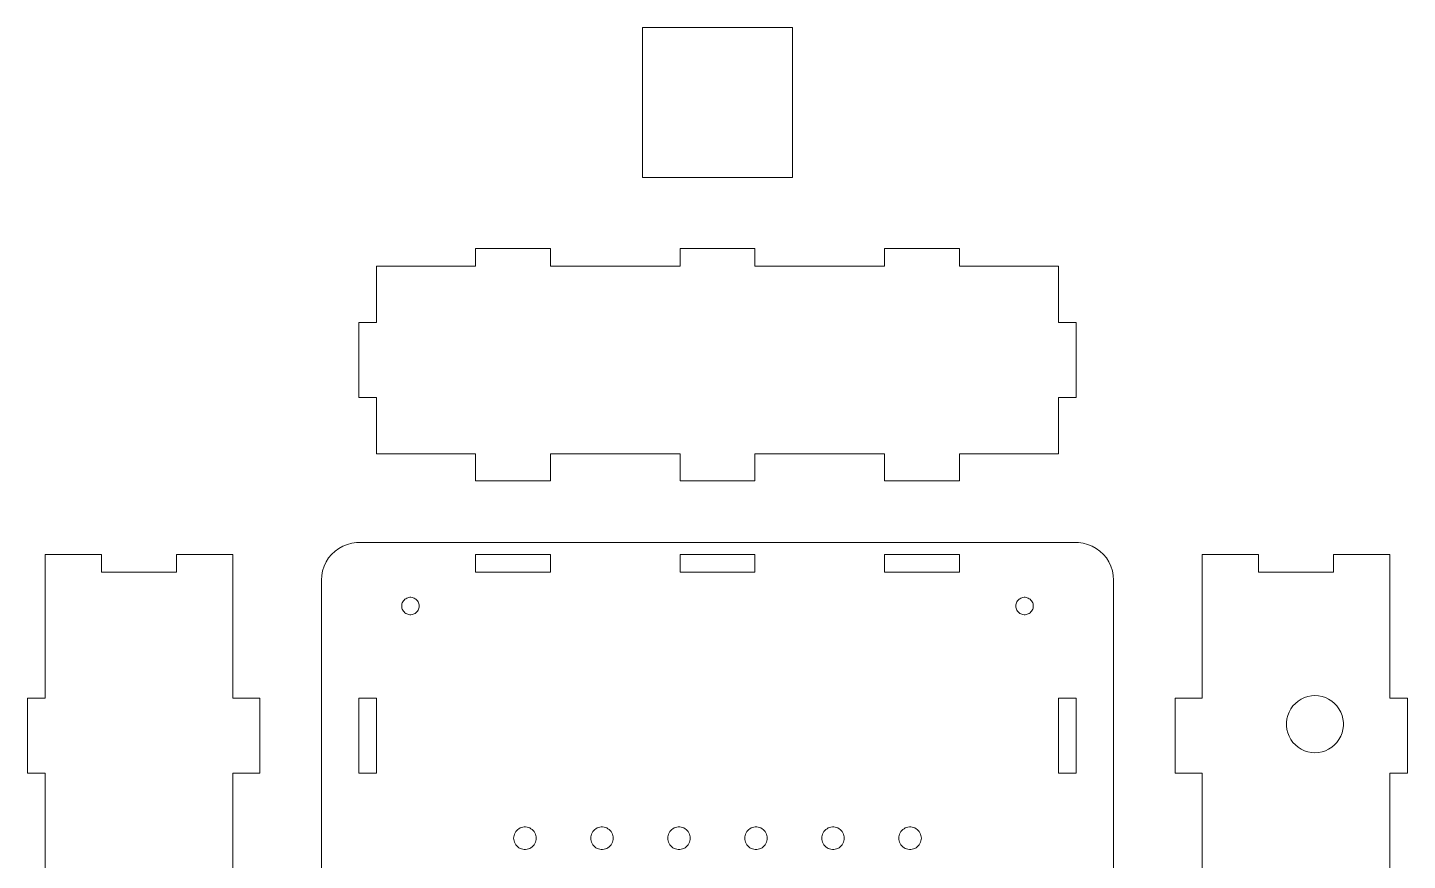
# Model space of a CAD drawing. Header units: inches. Extents: x -117 to 117, y -129 to 166.
# Drawn here: x -116.8 to 116.8, y 24.9 to 165.9 of the extents above; entities that cross this region are included whole.
import ezdxf

# ---------------------------------------------------------------- set-up
doc = ezdxf.new("R2010")
doc.units = ezdxf.units.IN
doc.layers.get('0').update_dxf_attribs({"linetype": 'CONTINUOUS', "lineweight": 0})

msp = doc.modelspace()

# ---------------------------------------------------------------- linework, layer by layer
for p, q in [((-12.7, 140.509), (-12.7, 165.909)), ((-12.7, 165.909), (12.7, 165.909)), ((12.7, 165.909), (12.7, 140.509)), ((12.7, 140.509), (-12.7, 140.509)), ((-40.982, 125.509), (-40.982, 128.509)), ((-40.982, 128.509), (-28.282, 128.509)), ((-28.282, 128.509), (-28.282, 125.509)), ((-6.35, 125.509), (-6.35, 128.509)), ((-6.35, 128.509), (6.35, 128.509)), ((6.35, 128.509), (6.35, 125.509)), ((28.282, 125.509), (28.282, 128.509)), ((28.282, 128.509), (40.982, 128.509)), ((40.982, 128.509), (40.982, 125.509)), ((-57.72, 115.978), (-57.72, 125.509)), ((-57.72, 125.509), (-40.982, 125.509)), ((-28.282, 125.509), (-6.35, 125.509)), ((6.35, 125.509), (28.282, 125.509)), ((40.982, 125.509), (57.72, 125.509)), ((57.72, 125.509), (57.72, 115.978)), ((-60.72, 103.278), (-60.72, 115.978)), ((-60.72, 115.978), (-57.72, 115.978)), ((57.72, 115.978), (60.72, 115.978)), ((60.72, 115.978), (60.72, 103.278)), ((-57.72, 103.278), (-60.72, 103.278)), ((-57.72, 93.747), (-57.72, 103.278)), ((60.72, 103.278), (57.72, 103.278)), ((57.72, 103.278), (57.72, 93.747)), ((-40.982, 93.747), (-57.72, 93.747)), ((-40.982, 89.197), (-40.982, 93.747)), ((-6.35, 93.747), (-28.282, 93.747)), ((-28.282, 93.747), (-28.282, 89.197)), ((-6.35, 89.197), (-6.35, 93.747)), ((28.282, 93.747), (6.35, 93.747)), ((6.35, 93.747), (6.35, 89.197)), ((28.282, 89.197), (28.282, 93.747)), ((57.72, 93.747), (40.982, 93.747)), ((40.982, 93.747), (40.982, 89.197)), ((-28.282, 89.197), (-40.982, 89.197)), ((6.35, 89.197), (-6.35, 89.197)), ((40.982, 89.197), (28.282, 89.197)), ((-65.349, 76.743), (-64.768, 77.289)), ((-64.768, 77.289), (-64.123, 77.758)), ((-64.123, 77.758), (-63.424, 78.142)), ((-63.424, 78.142), (-62.682, 78.436)), ((-62.682, 78.436), (-61.91, 78.634)), ((-61.91, 78.634), (-61.119, 78.734)), ((-61.119, 78.734), (-60.72, 78.734)), ((-60.72, 78.734), (-60.72, 78.747)), ((-60.72, 78.747), (60.72, 78.747)), ((60.72, 78.747), (60.72, 78.734)), ((60.72, 78.734), (61.119, 78.734)), ((61.119, 78.734), (61.91, 78.634)), ((61.91, 78.634), (62.682, 78.436)), ((62.682, 78.436), (63.424, 78.142)), ((63.424, 78.142), (64.123, 77.758)), ((64.123, 77.758), (64.768, 77.289)), ((64.768, 77.289), (65.349, 76.743)), ((-113.833, 52.379), (-113.833, 76.715)), ((-113.833, 76.715), (-104.302, 76.715)), ((-104.302, 76.715), (-104.302, 73.715)), ((-91.602, 73.715), (-91.602, 76.715)), ((-91.602, 76.715), (-82.07, 76.715)), ((-82.07, 76.715), (-82.07, 52.379)), ((-66.624, 74.734), (-66.285, 75.456)), ((-66.285, 75.456), (-65.857, 76.129)), ((-65.857, 76.129), (-65.349, 76.743)), ((-40.982, 73.715), (-40.982, 76.715)), ((-40.982, 76.715), (-28.282, 76.715)), ((-28.282, 76.715), (-28.282, 73.715)), ((-6.35, 73.715), (-6.35, 76.715)), ((-6.35, 76.715), (6.35, 76.715)), ((6.35, 76.715), (6.35, 73.715)), ((28.282, 73.715), (28.282, 76.715)), ((28.282, 76.715), (40.982, 76.715)), ((40.982, 76.715), (40.982, 73.715)), ((65.349, 76.743), (65.857, 76.129)), ((65.857, 76.129), (66.285, 75.456)), ((66.285, 75.456), (66.624, 74.734)), ((82.07, 52.379), (82.07, 76.715)), ((82.07, 76.715), (91.602, 76.715)), ((91.602, 76.715), (91.602, 73.715)), ((104.302, 73.715), (104.302, 76.715)), ((104.302, 76.715), (113.833, 76.715)), ((113.833, 76.715), (113.833, 52.379)), ((-104.302, 73.715), (-91.602, 73.715)), ((-67.07, 72.397), (-67.02, 73.192)), ((-67.02, 73.192), (-66.871, 73.976)), ((-66.871, 73.976), (-66.624, 74.734)), ((-28.282, 73.715), (-40.982, 73.715)), ((6.35, 73.715), (-6.35, 73.715)), ((40.982, 73.715), (28.282, 73.715)), ((66.624, 74.734), (66.871, 73.976)), ((66.871, 73.976), (67.02, 73.192)), ((67.02, 73.192), (67.07, 72.397)), ((91.602, 73.715), (104.302, 73.715)), ((-67.07, -72.397), (-67.07, 72.397)), ((67.07, 72.397), (67.07, -72.397)), ((-53.478, 68), (-53.467, 68.184)), ((-53.467, 67.815), (-53.478, 68)), ((-53.467, 68.184), (-53.432, 68.366)), ((-53.432, 67.633), (-53.467, 67.815)), ((-53.432, 68.366), (-53.375, 68.542)), ((-53.375, 68.542), (-53.296, 68.709)), ((-53.296, 68.709), (-53.197, 68.866)), ((-53.197, 68.866), (-53.079, 69.008)), ((-53.079, 69.008), (-52.944, 69.135)), ((-52.944, 69.135), (-52.795, 69.243)), ((-52.795, 69.243), (-52.632, 69.333)), ((-52.632, 69.333), (-52.46, 69.401)), ((-52.46, 69.401), (-52.281, 69.447)), ((-52.281, 69.447), (-52.098, 69.47)), ((-52.098, 69.47), (-51.913, 69.47)), ((-51.913, 69.47), (-51.729, 69.447)), ((-51.729, 69.447), (-51.55, 69.401)), ((-51.55, 69.401), (-51.378, 69.333)), ((-51.378, 69.333), (-51.216, 69.243)), ((-51.216, 69.243), (-51.066, 69.135)), ((-51.066, 69.135), (-50.931, 69.008)), ((-50.931, 69.008), (-50.813, 68.866)), ((-50.813, 68.866), (-50.714, 68.709)), ((-50.714, 68.709), (-50.635, 68.542)), ((-50.635, 68.542), (-50.578, 68.366)), ((-50.578, 68.366), (-50.544, 68.184)), ((-50.544, 67.815), (-50.578, 67.633)), ((-50.544, 68.184), (-50.532, 68)), ((-50.532, 68), (-50.544, 67.815)), ((50.532, 68), (50.544, 68.184)), ((50.544, 67.815), (50.532, 68)), ((50.544, 68.184), (50.578, 68.366)), ((50.578, 67.633), (50.544, 67.815)), ((50.578, 68.366), (50.635, 68.542)), ((50.635, 68.542), (50.714, 68.709)), ((50.714, 68.709), (50.813, 68.866)), ((50.813, 68.866), (50.931, 69.008)), ((50.931, 69.008), (51.066, 69.135)), ((51.066, 69.135), (51.216, 69.243)), ((51.216, 69.243), (51.378, 69.333)), ((51.378, 69.333), (51.55, 69.401)), ((51.55, 69.401), (51.729, 69.447)), ((51.729, 69.447), (51.913, 69.47)), ((51.913, 69.47), (52.098, 69.47)), ((52.098, 69.47), (52.281, 69.447)), ((52.281, 69.447), (52.46, 69.401)), ((52.46, 69.401), (52.632, 69.333)), ((52.632, 69.333), (52.795, 69.243)), ((52.795, 69.243), (52.944, 69.135)), ((52.944, 69.135), (53.079, 69.008)), ((53.079, 69.008), (53.197, 68.866)), ((53.197, 68.866), (53.296, 68.709)), ((53.296, 68.709), (53.375, 68.542)), ((53.375, 68.542), (53.432, 68.366)), ((53.432, 68.366), (53.467, 68.184)), ((53.467, 67.815), (53.432, 67.633)), ((53.467, 68.184), (53.478, 68)), ((53.478, 68), (53.467, 67.815)), ((-53.375, 67.457), (-53.432, 67.633)), ((-53.296, 67.29), (-53.375, 67.457)), ((-53.197, 67.134), (-53.296, 67.29)), ((-53.079, 66.991), (-53.197, 67.134)), ((-52.944, 66.864), (-53.079, 66.991)), ((-52.795, 66.756), (-52.944, 66.864)), ((-52.632, 66.667), (-52.795, 66.756)), ((-52.46, 66.599), (-52.632, 66.667)), ((-52.281, 66.553), (-52.46, 66.599)), ((-52.098, 66.529), (-52.281, 66.553)), ((-51.913, 66.529), (-52.098, 66.529)), ((-51.729, 66.553), (-51.913, 66.529)), ((-51.55, 66.599), (-51.729, 66.553)), ((-51.378, 66.667), (-51.55, 66.599)), ((-51.216, 66.756), (-51.378, 66.667)), ((-51.066, 66.864), (-51.216, 66.756)), ((-50.931, 66.991), (-51.066, 66.864)), ((-50.813, 67.134), (-50.931, 66.991)), ((-50.714, 67.29), (-50.813, 67.134)), ((-50.635, 67.457), (-50.714, 67.29)), ((-50.578, 67.633), (-50.635, 67.457)), ((50.635, 67.457), (50.578, 67.633)), ((50.714, 67.29), (50.635, 67.457)), ((50.813, 67.134), (50.714, 67.29)), ((50.931, 66.991), (50.813, 67.134)), ((51.066, 66.864), (50.931, 66.991)), ((51.216, 66.756), (51.066, 66.864)), ((51.378, 66.667), (51.216, 66.756)), ((51.55, 66.599), (51.378, 66.667)), ((51.729, 66.553), (51.55, 66.599)), ((51.913, 66.529), (51.729, 66.553)), ((52.098, 66.529), (51.913, 66.529)), ((52.281, 66.553), (52.098, 66.529)), ((52.46, 66.599), (52.281, 66.553)), ((52.632, 66.667), (52.46, 66.599)), ((52.795, 66.756), (52.632, 66.667)), ((52.944, 66.864), (52.795, 66.756)), ((53.079, 66.991), (52.944, 66.864)), ((53.197, 67.134), (53.079, 66.991)), ((53.296, 67.29), (53.197, 67.134)), ((53.375, 67.457), (53.296, 67.29)), ((53.432, 67.633), (53.375, 67.457)), ((-116.833, 39.679), (-116.833, 52.379)), ((-116.833, 52.379), (-113.833, 52.379)), ((-82.07, 52.379), (-77.52, 52.379)), ((-77.52, 52.379), (-77.52, 39.679)), ((-60.72, 39.679), (-60.72, 52.379)), ((-60.72, 52.379), (-57.72, 52.379)), ((-57.72, 52.379), (-57.72, 39.679)), ((57.72, 39.679), (57.72, 52.379)), ((57.72, 52.379), (60.72, 52.379)), ((60.72, 52.379), (60.72, 39.679)), ((77.52, 39.679), (77.52, 52.379)), ((77.52, 52.379), (82.07, 52.379)), ((97.453, 51.077), (97.867, 51.519)), ((97.867, 51.519), (98.334, 51.905)), ((98.334, 51.905), (98.846, 52.23)), ((98.846, 52.23), (99.394, 52.488)), ((99.394, 52.488), (99.971, 52.675)), ((99.971, 52.675), (100.566, 52.789)), ((100.566, 52.789), (101.171, 52.827)), ((101.171, 52.827), (101.776, 52.789)), ((101.776, 52.789), (102.371, 52.675)), ((102.371, 52.675), (102.948, 52.488)), ((102.948, 52.488), (103.496, 52.23)), ((103.496, 52.23), (104.008, 51.905)), ((104.008, 51.905), (104.475, 51.519)), ((104.475, 51.519), (104.89, 51.077)), ((113.833, 52.379), (116.833, 52.379)), ((116.833, 52.379), (116.833, 39.679)), ((96.431, 48.905), (96.581, 49.492)), ((96.581, 49.492), (96.804, 50.056)), ((96.804, 50.056), (97.096, 50.587)), ((97.096, 50.587), (97.453, 51.077)), ((104.89, 51.077), (105.246, 50.587)), ((105.246, 50.587), (105.538, 50.056)), ((105.538, 50.056), (105.761, 49.492)), ((105.761, 49.492), (105.912, 48.905)), ((96.355, 48.304), (96.431, 48.905)), ((96.355, 47.698), (96.355, 48.304)), ((96.431, 47.097), (96.355, 47.698)), ((96.581, 46.51), (96.431, 47.097)), ((105.912, 47.097), (105.761, 46.51)), ((105.912, 48.905), (105.988, 48.304)), ((105.988, 47.698), (105.912, 47.097)), ((105.988, 48.304), (105.988, 47.698)), ((96.804, 45.946), (96.581, 46.51)), ((97.096, 45.415), (96.804, 45.946)), ((97.453, 44.925), (97.096, 45.415)), ((97.867, 44.483), (97.453, 44.925)), ((98.334, 44.097), (97.867, 44.483)), ((104.475, 44.483), (104.008, 44.097)), ((104.89, 44.925), (104.475, 44.483)), ((105.246, 45.415), (104.89, 44.925)), ((105.538, 45.946), (105.246, 45.415)), ((105.761, 46.51), (105.538, 45.946)), ((98.846, 43.772), (98.334, 44.097)), ((99.394, 43.514), (98.846, 43.772)), ((99.971, 43.327), (99.394, 43.514)), ((100.566, 43.213), (99.971, 43.327)), ((101.171, 43.175), (100.566, 43.213)), ((101.776, 43.213), (101.171, 43.175)), ((102.371, 43.327), (101.776, 43.213)), ((102.948, 43.514), (102.371, 43.327)), ((103.496, 43.772), (102.948, 43.514)), ((104.008, 44.097), (103.496, 43.772)), ((-113.833, 39.679), (-116.833, 39.679)), ((-113.833, 6.35), (-113.833, 39.679)), ((-77.52, 39.679), (-82.07, 39.679)), ((-82.07, 39.679), (-82.07, 6.35)), ((-57.72, 39.679), (-60.72, 39.679)), ((60.72, 39.679), (57.72, 39.679)), ((82.07, 39.679), (77.52, 39.679)), ((82.07, 6.35), (82.07, 39.679)), ((116.833, 39.679), (113.833, 39.679)), ((113.833, 39.679), (113.833, 6.35)), ((-33.634, 30.31), (-33.425, 30.426)), ((-33.425, 30.426), (-33.202, 30.514)), ((-33.202, 30.514), (-32.971, 30.573)), ((-32.971, 30.573), (-32.733, 30.603)), ((-32.733, 30.603), (-32.494, 30.603)), ((-32.494, 30.603), (-32.257, 30.573)), ((-32.257, 30.573), (-32.025, 30.514)), ((-32.025, 30.514), (-31.802, 30.426)), ((-31.802, 30.426), (-31.593, 30.31)), ((-20.589, 30.31), (-20.379, 30.426)), ((-20.379, 30.426), (-20.157, 30.514)), ((-20.157, 30.514), (-19.925, 30.573)), ((-19.925, 30.573), (-19.688, 30.603)), ((-19.688, 30.603), (-19.449, 30.603)), ((-19.449, 30.603), (-19.211, 30.573)), ((-19.211, 30.573), (-18.979, 30.514)), ((-18.979, 30.514), (-18.757, 30.426)), ((-18.757, 30.426), (-18.547, 30.31)), ((-7.543, 30.31), (-7.334, 30.426)), ((-7.334, 30.426), (-7.111, 30.514)), ((-7.111, 30.514), (-6.88, 30.573)), ((-6.88, 30.573), (-6.642, 30.603)), ((-6.642, 30.603), (-6.403, 30.603)), ((-6.403, 30.603), (-6.166, 30.573)), ((-6.166, 30.573), (-5.934, 30.514)), ((-5.934, 30.514), (-5.712, 30.426)), ((-5.712, 30.426), (-5.502, 30.31)), ((5.502, 30.31), (5.712, 30.426)), ((5.712, 30.426), (5.934, 30.514)), ((5.934, 30.514), (6.166, 30.573)), ((6.166, 30.573), (6.403, 30.603)), ((6.403, 30.603), (6.642, 30.603)), ((6.642, 30.603), (6.88, 30.573)), ((6.88, 30.573), (7.111, 30.514)), ((7.111, 30.514), (7.334, 30.426)), ((7.334, 30.426), (7.543, 30.31)), ((18.547, 30.31), (18.757, 30.426)), ((18.757, 30.426), (18.979, 30.514)), ((18.979, 30.514), (19.211, 30.573)), ((19.211, 30.573), (19.449, 30.603)), ((19.449, 30.603), (19.688, 30.603)), ((19.688, 30.603), (19.925, 30.573)), ((19.925, 30.573), (20.157, 30.514)), ((20.157, 30.514), (20.379, 30.426)), ((20.379, 30.426), (20.589, 30.31)), ((31.593, 30.31), (31.802, 30.426)), ((31.802, 30.426), (32.025, 30.514)), ((32.025, 30.514), (32.257, 30.573)), ((32.257, 30.573), (32.494, 30.603)), ((32.494, 30.603), (32.733, 30.603)), ((32.733, 30.603), (32.971, 30.573)), ((32.971, 30.573), (33.202, 30.514)), ((33.202, 30.514), (33.425, 30.426)), ((33.425, 30.426), (33.634, 30.31)), ((-34.519, 28.702), (-34.504, 28.941)), ((-34.504, 28.463), (-34.519, 28.702)), ((-34.504, 28.941), (-34.459, 29.176)), ((-34.459, 28.228), (-34.504, 28.463)), ((-34.459, 29.176), (-34.385, 29.403)), ((-34.385, 28.001), (-34.459, 28.228)), ((-34.385, 29.403), (-34.283, 29.62)), ((-34.283, 29.62), (-34.155, 29.822)), ((-34.155, 29.822), (-34.002, 30.006)), ((-34.002, 30.006), (-33.828, 30.17)), ((-33.828, 30.17), (-33.634, 30.31)), ((-31.593, 30.31), (-31.399, 30.17)), ((-31.399, 30.17), (-31.225, 30.006)), ((-31.225, 30.006), (-31.072, 29.822)), ((-31.072, 29.822), (-30.944, 29.62)), ((-30.944, 29.62), (-30.842, 29.403)), ((-30.842, 29.403), (-30.768, 29.176)), ((-30.768, 28.228), (-30.842, 28.001)), ((-30.768, 29.176), (-30.724, 28.941)), ((-30.724, 28.463), (-30.768, 28.228)), ((-30.724, 28.941), (-30.709, 28.702)), ((-30.709, 28.702), (-30.724, 28.463)), ((-21.473, 28.702), (-21.458, 28.941)), ((-21.458, 28.463), (-21.473, 28.702)), ((-21.458, 28.941), (-21.413, 29.176)), ((-21.413, 28.228), (-21.458, 28.463)), ((-21.413, 29.176), (-21.339, 29.403)), ((-21.339, 28.001), (-21.413, 28.228)), ((-21.339, 29.403), (-21.238, 29.62)), ((-21.238, 29.62), (-21.109, 29.822)), ((-21.109, 29.822), (-20.957, 30.006)), ((-20.957, 30.006), (-20.782, 30.17)), ((-20.782, 30.17), (-20.589, 30.31)), ((-18.547, 30.31), (-18.354, 30.17)), ((-18.354, 30.17), (-18.179, 30.006)), ((-18.179, 30.006), (-18.027, 29.822)), ((-18.027, 29.822), (-17.899, 29.62)), ((-17.899, 29.62), (-17.797, 29.403)), ((-17.797, 29.403), (-17.723, 29.176)), ((-17.723, 28.228), (-17.797, 28.001)), ((-17.723, 29.176), (-17.678, 28.941)), ((-17.678, 28.463), (-17.723, 28.228)), ((-17.678, 28.941), (-17.663, 28.702)), ((-17.663, 28.702), (-17.678, 28.463)), ((-8.428, 28.702), (-8.413, 28.941)), ((-8.413, 28.463), (-8.428, 28.702)), ((-8.413, 28.941), (-8.368, 29.176)), ((-8.368, 28.228), (-8.413, 28.463)), ((-8.368, 29.176), (-8.294, 29.403)), ((-8.294, 28.001), (-8.368, 28.228)), ((-8.294, 29.403), (-8.192, 29.62)), ((-8.192, 29.62), (-8.064, 29.822)), ((-8.064, 29.822), (-7.911, 30.006)), ((-7.911, 30.006), (-7.737, 30.17)), ((-7.737, 30.17), (-7.543, 30.31)), ((-5.502, 30.31), (-5.308, 30.17)), ((-5.308, 30.17), (-5.134, 30.006)), ((-5.134, 30.006), (-4.982, 29.822)), ((-4.982, 29.822), (-4.853, 29.62)), ((-4.853, 29.62), (-4.751, 29.403)), ((-4.751, 29.403), (-4.678, 29.176)), ((-4.678, 28.228), (-4.751, 28.001)), ((-4.678, 29.176), (-4.633, 28.941)), ((-4.633, 28.463), (-4.678, 28.228)), ((-4.633, 28.941), (-4.618, 28.702)), ((-4.618, 28.702), (-4.633, 28.463)), ((4.618, 28.702), (4.633, 28.941)), ((4.633, 28.463), (4.618, 28.702)), ((4.633, 28.941), (4.678, 29.176)), ((4.678, 28.228), (4.633, 28.463)), ((4.678, 29.176), (4.751, 29.403)), ((4.751, 28.001), (4.678, 28.228)), ((4.751, 29.403), (4.853, 29.62)), ((4.853, 29.62), (4.982, 29.822)), ((4.982, 29.822), (5.134, 30.006)), ((5.134, 30.006), (5.308, 30.17)), ((5.308, 30.17), (5.502, 30.31)), ((7.543, 30.31), (7.737, 30.17)), ((7.737, 30.17), (7.911, 30.006)), ((7.911, 30.006), (8.064, 29.822)), ((8.064, 29.822), (8.192, 29.62)), ((8.192, 29.62), (8.294, 29.403)), ((8.294, 29.403), (8.368, 29.176)), ((8.368, 28.228), (8.294, 28.001)), ((8.368, 29.176), (8.413, 28.941)), ((8.413, 28.463), (8.368, 28.228)), ((8.413, 28.941), (8.428, 28.702)), ((8.428, 28.702), (8.413, 28.463)), ((17.663, 28.702), (17.678, 28.941)), ((17.678, 28.463), (17.663, 28.702)), ((17.678, 28.941), (17.723, 29.176)), ((17.723, 28.228), (17.678, 28.463)), ((17.723, 29.176), (17.797, 29.403)), ((17.797, 28.001), (17.723, 28.228)), ((17.797, 29.403), (17.899, 29.62)), ((17.899, 29.62), (18.027, 29.822)), ((18.027, 29.822), (18.179, 30.006)), ((18.179, 30.006), (18.354, 30.17)), ((18.354, 30.17), (18.547, 30.31)), ((20.589, 30.31), (20.782, 30.17)), ((20.782, 30.17), (20.957, 30.006)), ((20.957, 30.006), (21.109, 29.822)), ((21.109, 29.822), (21.238, 29.62)), ((21.238, 29.62), (21.339, 29.403)), ((21.339, 29.403), (21.413, 29.176)), ((21.413, 28.228), (21.339, 28.001)), ((21.413, 29.176), (21.458, 28.941)), ((21.458, 28.463), (21.413, 28.228)), ((21.458, 28.941), (21.473, 28.702)), ((21.473, 28.702), (21.458, 28.463)), ((30.709, 28.702), (30.724, 28.941)), ((30.724, 28.463), (30.709, 28.702)), ((30.724, 28.941), (30.768, 29.176)), ((30.768, 28.228), (30.724, 28.463)), ((30.768, 29.176), (30.842, 29.403)), ((30.842, 28.001), (30.768, 28.228)), ((30.842, 29.403), (30.944, 29.62)), ((30.944, 29.62), (31.072, 29.822)), ((31.072, 29.822), (31.225, 30.006)), ((31.225, 30.006), (31.399, 30.17)), ((31.399, 30.17), (31.593, 30.31)), ((33.634, 30.31), (33.828, 30.17)), ((33.828, 30.17), (34.002, 30.006)), ((34.002, 30.006), (34.155, 29.822)), ((34.155, 29.822), (34.283, 29.62)), ((34.283, 29.62), (34.385, 29.403)), ((34.385, 29.403), (34.459, 29.176)), ((34.459, 28.228), (34.385, 28.001)), ((34.459, 29.176), (34.504, 28.941)), ((34.504, 28.463), (34.459, 28.228)), ((34.504, 28.941), (34.519, 28.702)), ((34.519, 28.702), (34.504, 28.463)), ((-34.283, 27.784), (-34.385, 28.001)), ((-34.155, 27.582), (-34.283, 27.784)), ((-34.002, 27.398), (-34.155, 27.582)), ((-33.828, 27.234), (-34.002, 27.398)), ((-33.634, 27.094), (-33.828, 27.234)), ((-33.425, 26.978), (-33.634, 27.094)), ((-33.202, 26.89), (-33.425, 26.978)), ((-32.971, 26.831), (-33.202, 26.89)), ((-32.733, 26.801), (-32.971, 26.831)), ((-32.494, 26.801), (-32.733, 26.801)), ((-32.257, 26.831), (-32.494, 26.801)), ((-32.025, 26.89), (-32.257, 26.831)), ((-31.802, 26.978), (-32.025, 26.89)), ((-31.593, 27.094), (-31.802, 26.978)), ((-31.399, 27.234), (-31.593, 27.094)), ((-31.225, 27.398), (-31.399, 27.234)), ((-31.072, 27.582), (-31.225, 27.398)), ((-30.944, 27.784), (-31.072, 27.582)), ((-30.842, 28.001), (-30.944, 27.784)), ((-21.238, 27.784), (-21.339, 28.001)), ((-21.109, 27.582), (-21.238, 27.784)), ((-20.957, 27.398), (-21.109, 27.582)), ((-20.782, 27.234), (-20.957, 27.398)), ((-20.589, 27.094), (-20.782, 27.234)), ((-20.379, 26.978), (-20.589, 27.094)), ((-20.157, 26.89), (-20.379, 26.978)), ((-19.925, 26.831), (-20.157, 26.89)), ((-19.688, 26.801), (-19.925, 26.831)), ((-19.449, 26.801), (-19.688, 26.801)), ((-19.211, 26.831), (-19.449, 26.801)), ((-18.979, 26.89), (-19.211, 26.831)), ((-18.757, 26.978), (-18.979, 26.89)), ((-18.547, 27.094), (-18.757, 26.978)), ((-18.354, 27.234), (-18.547, 27.094)), ((-18.179, 27.398), (-18.354, 27.234)), ((-18.027, 27.582), (-18.179, 27.398)), ((-17.899, 27.784), (-18.027, 27.582)), ((-17.797, 28.001), (-17.899, 27.784)), ((-8.192, 27.784), (-8.294, 28.001)), ((-8.064, 27.582), (-8.192, 27.784)), ((-7.911, 27.398), (-8.064, 27.582)), ((-7.737, 27.234), (-7.911, 27.398)), ((-7.543, 27.094), (-7.737, 27.234)), ((-7.334, 26.978), (-7.543, 27.094)), ((-7.111, 26.89), (-7.334, 26.978)), ((-6.88, 26.831), (-7.111, 26.89)), ((-6.642, 26.801), (-6.88, 26.831)), ((-6.403, 26.801), (-6.642, 26.801)), ((-6.166, 26.831), (-6.403, 26.801)), ((-5.934, 26.89), (-6.166, 26.831)), ((-5.712, 26.978), (-5.934, 26.89)), ((-5.502, 27.094), (-5.712, 26.978)), ((-5.308, 27.234), (-5.502, 27.094)), ((-5.134, 27.398), (-5.308, 27.234)), ((-4.982, 27.582), (-5.134, 27.398)), ((-4.853, 27.784), (-4.982, 27.582)), ((-4.751, 28.001), (-4.853, 27.784)), ((4.853, 27.784), (4.751, 28.001)), ((4.982, 27.582), (4.853, 27.784)), ((5.134, 27.398), (4.982, 27.582)), ((5.308, 27.234), (5.134, 27.398)), ((5.502, 27.094), (5.308, 27.234)), ((5.712, 26.978), (5.502, 27.094)), ((5.934, 26.89), (5.712, 26.978)), ((6.166, 26.831), (5.934, 26.89)), ((6.403, 26.801), (6.166, 26.831)), ((6.642, 26.801), (6.403, 26.801)), ((6.88, 26.831), (6.642, 26.801)), ((7.111, 26.89), (6.88, 26.831)), ((7.334, 26.978), (7.111, 26.89)), ((7.543, 27.094), (7.334, 26.978)), ((7.737, 27.234), (7.543, 27.094)), ((7.911, 27.398), (7.737, 27.234)), ((8.064, 27.582), (7.911, 27.398)), ((8.192, 27.784), (8.064, 27.582)), ((8.294, 28.001), (8.192, 27.784)), ((17.899, 27.784), (17.797, 28.001)), ((18.027, 27.582), (17.899, 27.784)), ((18.179, 27.398), (18.027, 27.582)), ((18.354, 27.234), (18.179, 27.398)), ((18.547, 27.094), (18.354, 27.234)), ((18.757, 26.978), (18.547, 27.094)), ((18.979, 26.89), (18.757, 26.978)), ((19.211, 26.831), (18.979, 26.89)), ((19.449, 26.801), (19.211, 26.831)), ((19.688, 26.801), (19.449, 26.801)), ((19.925, 26.831), (19.688, 26.801)), ((20.157, 26.89), (19.925, 26.831)), ((20.379, 26.978), (20.157, 26.89)), ((20.589, 27.094), (20.379, 26.978)), ((20.782, 27.234), (20.589, 27.094)), ((20.957, 27.398), (20.782, 27.234)), ((21.109, 27.582), (20.957, 27.398)), ((21.238, 27.784), (21.109, 27.582)), ((21.339, 28.001), (21.238, 27.784)), ((30.944, 27.784), (30.842, 28.001)), ((31.072, 27.582), (30.944, 27.784)), ((31.225, 27.398), (31.072, 27.582)), ((31.399, 27.234), (31.225, 27.398)), ((31.593, 27.094), (31.399, 27.234)), ((31.802, 26.978), (31.593, 27.094)), ((32.025, 26.89), (31.802, 26.978)), ((32.257, 26.831), (32.025, 26.89)), ((32.494, 26.801), (32.257, 26.831)), ((32.733, 26.801), (32.494, 26.801)), ((32.971, 26.831), (32.733, 26.801)), ((33.202, 26.89), (32.971, 26.831)), ((33.425, 26.978), (33.202, 26.89)), ((33.634, 27.094), (33.425, 26.978)), ((33.828, 27.234), (33.634, 27.094)), ((34.002, 27.398), (33.828, 27.234)), ((34.155, 27.582), (34.002, 27.398)), ((34.283, 27.784), (34.155, 27.582)), ((34.385, 28.001), (34.283, 27.784))]:
    msp.add_line(p, q)

doc.saveas('drawing.dxf')
